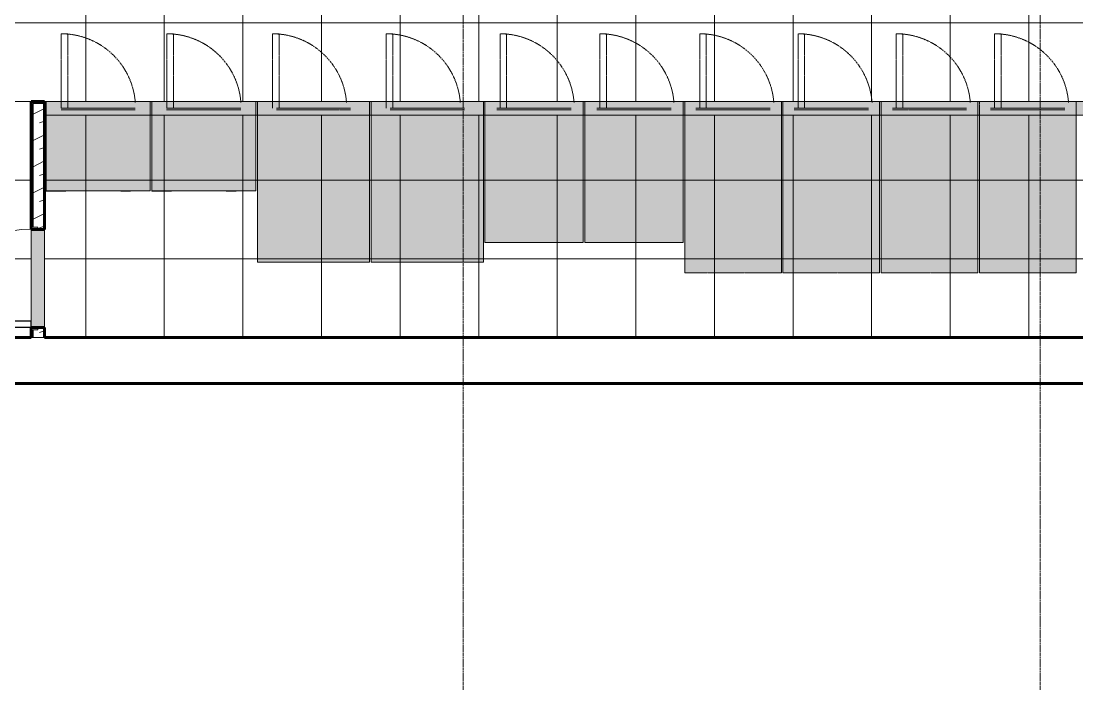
# Model space of a CAD drawing. Header units: inches. Extents: x 12491 to 13453, y 1814 to 2543.
# Drawn here: x 12824.1 to 13146.5, y 1849.9 to 2054 of the extents above; entities that cross this region are included whole.
import ezdxf

# ---------------------------------------------------------------- set-up
doc = ezdxf.new("R2010")
doc.units = ezdxf.units.IN
doc.header["$MEASUREMENT"] = 0
doc.linetypes.add('Dash 1_16_', pattern=[0.125, 0.0625, -0.0625])
doc.linetypes.add('Grid Line 1_2_', pattern=[0.875, 0.5, -0.125, 0.125, -0.125])
for name, color, linetype, lineweight in [('A-CLNG-PATT', 13, 'Continuous', 18), ('A-DOOR', 31, 'Continuous', 18), ('A-DOOR-1', 31, 'Continuous', 9), ('A-DOOR-2', 31, 'Continuous', 30), ('A-WALL', 113, 'Continuous', 18), ('A-WALL-1', 113, 'Continuous', 60), ('A-WALL-PATT-1', 111, 'Continuous', 9), ('I-WALL', 2, 'Continuous', 18), ('I-WALL-1', 2, 'Continuous', 60), ('M-EQPM-1', 251, 'Dash 1_16_', 18), ('S-GRID-1', 1, 'Grid Line 1_2_', 9)]:
    doc.layers.add(name, color=color, linetype=linetype, lineweight=lineweight)
doc.layers.add('M-EQPM-2', color=8, linetype='Dash 1_16_', lineweight=18, transparency=1)
doc.layers.add('M-EQPM-3', color=10, linetype='Dash 1_16_', lineweight=18, transparency=1)

# ---------------------------------------------------------------- blocks, each defined once
blk = doc.blocks.new('_Stacked Dryer - D3-V7-REFLECTED CEILING PLAN - 1ST FLOOR')
at = {"layer": 'M-EQPM-2'}
for points in [[(-4.39, 52.31), (-4.39, 52.25), (-1.39, 52.25), (-1.39, 52.31)], [(13.11, 52.31), (13.11, 52.25), (19.11, 52.25), (19.11, 52.31), (18.77, 52.31)]]:
    blk.add_hatch(color=256, dxfattribs=at).paths.add_polyline_path(points, flags=0)
at = {"layer": 'M-EQPM-3'}
for points in [[(-10.39, 52.25), (-10.39, 0), (19.11, 0), (19.11, 52.25), (18.77, 52.25)], [(-6.98, 2.5), (-6.98, 2), (15.7, 2), (15.7, 2.5), (-6.73, 2.5)]]:
    blk.add_hatch(color=256, dxfattribs=at).paths.add_polyline_path(points, flags=0)
at = {"layer": 'M-EQPM-1'}
for p, q in [((-4.39, 52.25), (-10.39, 52.25)), ((-10.39, 52.25), (-10.39, 4.13)), ((-10.39, 0), (-10.39, 52.25)), ((-10.39, 52.25), (19.11, 52.25)), ((-1.39, 52.31), (-4.39, 52.31)), ((-4.39, 52.31), (-1.39, 52.31)), ((-4.39, 52.31), (-4.39, 52.25)), ((-4.39, 52.31), (-4.39, 52.25)), ((-1.39, 52.25), (-4.39, 52.25)), ((-4.39, 52.25), (-1.39, 52.25)), ((-1.39, 52.25), (-4.39, 52.25)), ((-1.39, 52.25), (-1.39, 52.31)), ((-1.39, 52.31), (-1.39, 52.25)), ((13.11, 52.25), (-1.39, 52.25)), ((19.11, 52.31), (13.11, 52.31)), ((13.11, 52.31), (19.11, 52.31)), ((13.11, 52.31), (13.11, 52.25)), ((13.11, 52.31), (13.11, 52.25)), ((19.11, 52.25), (13.11, 52.25)), ((13.11, 52.25), (19.11, 52.25)), ((19.11, 52.25), (13.11, 52.25)), ((19.11, 52.25), (19.11, 52.31)), ((19.11, 52.31), (19.11, 52.25)), ((19.11, 4.13), (19.11, 52.25)), ((19.11, 52.25), (19.11, 0)), ((19.11, 0), (-10.39, 0)), ((18.99, 0), (-10.26, 0)), ((-7.26, 0), (15.99, 0)), ((-6, 2.5), (-6.98, 2.5)), ((-6.98, 2.5), (5.55, 2.5)), ((7.86, 2), (-6.98, 2)), ((-6.98, 2), (15.7, 2)), ((-4.81, 2.5), (-6, 2.5)), ((-4.94, 0), (13.67, 0)), ((13.67, 0), (-4.94, 0)), ((-3.63, 0), (-4.94, 0)), ((-4.51, 0), (-4.94, 0)), ((-3.23, 2.5), (-4.81, 2.5)), ((-2.32, 0), (-4.51, 0)), ((-2.33, 0), (-3.63, 0)), ((7.86, 2.5), (-3.23, 2.5)), ((-0.67, 0), (-2.32, 0)), ((3.3, 0), (-0.67, 0)), ((7.49, 0), (3.3, 0)), ((5.55, 2.5), (10.03, 2.5)), ((13.66, 0), (7.49, 0)), ((15.7, 2.5), (7.86, 2.5)), ((13.53, 2), (7.86, 2)), ((10.03, 2.5), (15.45, 2.5)), ((12.52, 2), (12.52, -20.68)), ((15.45, 2), (13.53, 2)), ((14.52, -20.68), (14.52, 2)), ((15.45, 2.5), (15.7, 2.5)), ((15.7, 2), (15.45, 2)), ((-10.39, 0), (19.11, 0)), ((-10.26, 0), (-7.26, 0)), ((-4.94, 0), (13.67, 0)), ((-4.94, 0), (13.66, 0)), ((13.67, 0), (-2.33, 0)), ((15.99, 0), (18.99, 0)), ((12.52, -20.68), (14.52, -20.68))]:
    blk.add_line(p, q, dxfattribs=at)
blk.add_arc((14.52, 2), 22.68, 184.3791, 270, dxfattribs=at)
blk = doc.blocks.new('_Stacked Dryer - D1-880939-REFLECTED CEILING PLAN - 1ST FLOOR')
at = {"layer": 'M-EQPM-2'}
for points in [[(-4.39, 52.31), (-4.39, 52.25), (-1.39, 52.25), (-1.39, 52.31)], [(13.11, 52.31), (13.11, 52.25), (19.11, 52.25), (19.11, 52.31)]]:
    blk.add_hatch(color=256, dxfattribs=at).paths.add_polyline_path(points, flags=0)
at = {"layer": 'M-EQPM-3'}
for points in [[(-10.39, 52.25), (-10.39, 0), (19.11, 0), (19.11, 52.25)], [(-6.98, 2.5), (-6.98, 2), (15.7, 2), (15.7, 2.5), (-6.73, 2.5)]]:
    blk.add_hatch(color=256, dxfattribs=at).paths.add_polyline_path(points, flags=0)
at = {"layer": 'M-EQPM-1'}
for p, q in [((-4.39, 52.25), (-10.39, 52.25)), ((-10.39, 52.25), (-10.39, 0)), ((-10.39, 0), (-10.39, 52.25)), ((-10.39, 52.25), (19.11, 52.25)), ((-1.39, 52.31), (-4.39, 52.31)), ((-4.39, 52.31), (-1.39, 52.31)), ((-4.39, 52.31), (-4.39, 52.25)), ((-4.39, 52.31), (-4.39, 52.25)), ((-1.39, 52.25), (-4.39, 52.25)), ((-4.39, 52.25), (-1.39, 52.25)), ((-1.39, 52.25), (-4.39, 52.25)), ((-1.39, 52.25), (-1.39, 52.31)), ((-1.39, 52.31), (-1.39, 52.25)), ((13.11, 52.25), (-1.39, 52.25)), ((19.11, 52.31), (13.11, 52.31)), ((13.11, 52.31), (19.11, 52.31)), ((13.11, 52.31), (13.11, 52.25)), ((13.11, 52.31), (13.11, 52.25)), ((19.11, 52.25), (13.11, 52.25)), ((13.11, 52.25), (19.11, 52.25)), ((19.11, 52.25), (13.11, 52.25)), ((19.11, 52.25), (19.11, 52.31)), ((19.11, 52.31), (19.11, 52.25)), ((19.11, 0), (19.11, 52.25)), ((19.11, 52.25), (19.11, 0)), ((-10.39, 0), (19.11, 0)), ((19.11, 0), (-10.39, 0)), ((18.99, 0), (-10.26, 0)), ((-10.26, 0), (-7.26, 0)), ((-7.26, 0), (15.99, 0)), ((-4.81, 2.5), (-6.98, 2.5)), ((-6.98, 2.5), (3.17, 2.5)), ((3.17, 2), (-6.98, 2)), ((-6.98, 2), (15.7, 2)), ((-4.94, 0), (-0.69, 0)), ((13.67, 0), (-4.94, 0)), ((-2.33, 0), (-4.94, 0)), ((-4.94, 0), (13.67, 0)), ((13.53, 2.5), (-4.81, 2.5)), ((3.17, 2.5), (7.86, 2.5)), ((5.55, 2), (3.17, 2)), ((10.03, 2), (5.55, 2)), ((7.86, 2.5), (10.03, 2.5)), ((13.23, 0), (9.39, 0)), ((10.03, 2.5), (14.72, 2.5)), ((11.95, 2), (10.03, 2)), ((13.53, 2), (11.95, 2)), ((12.35, 0), (13.67, 0)), ((12.52, 2), (12.52, -20.68)), ((13.66, 0), (13.23, 0)), ((15.7, 2.5), (13.53, 2.5)), ((14.72, 2), (13.53, 2)), ((14.52, -20.68), (14.52, 2)), ((14.72, 2.5), (15.45, 2.5)), ((15.45, 2), (14.72, 2)), ((15.45, 2.5), (15.7, 2.5)), ((15.7, 2), (15.45, 2)), ((-10.39, 0), (19.11, 0)), ((9.39, 0), (-4.94, 0)), ((-4.94, 0), (13.66, 0)), ((-0.69, 0), (-2.33, 0)), ((-0.69, 0), (12.35, 0)), ((13.67, 0), (-0.69, 0)), ((15.99, 0), (18.99, 0)), ((12.52, -20.68), (14.52, -20.68))]:
    blk.add_line(p, q, dxfattribs=at)
blk.add_arc((14.52, 2), 22.68, 184.3791, 270, dxfattribs=at)
blk = doc.blocks.new('_Stacked Dryer - D1-V8-REFLECTED CEILING PLAN - 1ST FLOOR')
at = {"layer": 'M-EQPM-2'}
for points in [[(-4.39, 52.31), (-4.39, 52.25), (-1.39, 52.25), (-1.39, 52.31)], [(13.11, 52.31), (13.11, 52.25), (19.11, 52.25), (19.11, 52.31)]]:
    blk.add_hatch(color=256, dxfattribs=at).paths.add_polyline_path(points, flags=0)
at = {"layer": 'M-EQPM-3'}
for points in [[(-10.39, 52.25), (-10.39, 0), (19.11, 0), (19.11, 52.25), (11.33, 52.25)], [(-6.73, 2.5), (-6.98, 2.5), (-6.98, 2), (15.7, 2), (15.7, 2.5), (-6, 2.5)]]:
    blk.add_hatch(color=256, dxfattribs=at).paths.add_polyline_path(points, flags=0)
at = {"layer": 'M-EQPM-1'}
for p, q in [((-4.39, 52.25), (-10.39, 52.25)), ((-10.39, 52.25), (-10.39, 0)), ((-10.39, 0), (-10.39, 52.25)), ((-10.39, 52.25), (19.11, 52.25)), ((-1.39, 52.31), (-4.39, 52.31)), ((-4.39, 52.31), (-1.39, 52.31)), ((-4.39, 52.31), (-4.39, 52.25)), ((-4.39, 52.31), (-4.39, 52.25)), ((-1.39, 52.25), (-4.39, 52.25)), ((-4.39, 52.25), (-1.39, 52.25)), ((-1.39, 52.25), (-4.39, 52.25)), ((-1.39, 52.25), (-1.39, 52.31)), ((-1.39, 52.31), (-1.39, 52.25)), ((13.11, 52.25), (-1.39, 52.25)), ((19.11, 52.31), (13.11, 52.31)), ((13.11, 52.31), (19.11, 52.31)), ((13.11, 52.31), (13.11, 52.25)), ((13.11, 52.31), (13.11, 52.25)), ((19.11, 52.25), (13.11, 52.25)), ((13.11, 52.25), (19.11, 52.25)), ((19.11, 52.25), (13.11, 52.25)), ((19.11, 52.25), (19.11, 52.31)), ((19.11, 52.31), (19.11, 52.25)), ((19.11, 0), (19.11, 52.25)), ((19.11, 52.25), (19.11, 0)), ((-10.39, 0), (19.11, 0)), ((19.11, 0), (-10.39, 0)), ((18.99, 0), (-10.26, 0)), ((-10.26, 0), (-7.26, 0)), ((-7.26, 0), (15.99, 0)), ((15.7, 2.5), (-6.98, 2.5)), ((-6.98, 2.5), (15.7, 2.5)), ((-6.73, 2), (-6.98, 2)), ((-6.98, 2), (15.45, 2)), ((15.7, 2), (-6.73, 2)), ((-4.94, 0), (11.05, 0)), ((13.67, 0), (-4.94, 0)), ((-4.52, 0), (-4.94, 0)), ((-4.94, 0), (13.67, 0)), ((1.23, 0), (-4.94, 0)), ((-3.63, 0), (-4.52, 0)), ((3.3, 0), (1.23, 0)), ((11.05, 0), (13.67, 0)), ((12.52, 2), (12.52, -20.68)), ((14.52, -20.68), (14.52, 2)), ((15.45, 2), (15.7, 2)), ((-10.39, 0), (19.11, 0)), ((-4.94, 0), (13.66, 0)), ((-0.69, 0), (-3.63, 0)), ((3.3, 0), (-0.69, 0)), ((13.67, 0), (3.3, 0)), ((9.39, 0), (3.3, 0)), ((13.66, 0), (9.39, 0)), ((15.99, 0), (18.99, 0)), ((12.52, -20.68), (14.52, -20.68))]:
    blk.add_line(p, q, dxfattribs=at)
blk.add_arc((14.52, 2), 22.68, 184.3791, 270, dxfattribs=at)
blk = doc.blocks.new('_Stacked Dryer - D1-V9-REFLECTED CEILING PLAN - 1ST FLOOR')
at = {"layer": 'M-EQPM-2'}
for points in [[(-4.39, 52.31), (-4.39, 52.25), (-1.39, 52.25), (-1.39, 52.31)], [(13.11, 52.31), (13.11, 52.25), (19.11, 52.25), (19.11, 52.31)]]:
    blk.add_hatch(color=256, dxfattribs=at).paths.add_polyline_path(points, flags=0)
at = {"layer": 'M-EQPM-3'}
for points in [[(-10.39, 52.25), (-10.39, 0), (19.11, 0), (19.11, 52.25)], [(-6.73, 2.5), (-6.98, 2.5), (-6.98, 2), (15.7, 2), (15.7, 2.5), (-6, 2.5)]]:
    blk.add_hatch(color=256, dxfattribs=at).paths.add_polyline_path(points, flags=0)
at = {"layer": 'M-EQPM-1'}
for p, q in [((-4.39, 52.25), (-10.39, 52.25)), ((-10.39, 52.25), (-10.39, 0)), ((-10.39, 0), (-10.39, 52.25)), ((-10.39, 52.25), (19.11, 52.25)), ((-1.39, 52.31), (-4.39, 52.31)), ((-4.39, 52.31), (-1.39, 52.31)), ((-4.39, 52.31), (-4.39, 52.25)), ((-4.39, 52.31), (-4.39, 52.25)), ((-1.39, 52.25), (-4.39, 52.25)), ((-4.39, 52.25), (-1.39, 52.25)), ((-1.39, 52.25), (-4.39, 52.25)), ((-1.39, 52.25), (-1.39, 52.31)), ((-1.39, 52.31), (-1.39, 52.25)), ((13.11, 52.25), (-1.39, 52.25)), ((19.11, 52.31), (13.11, 52.31)), ((13.11, 52.31), (19.11, 52.31)), ((13.11, 52.31), (13.11, 52.25)), ((13.11, 52.31), (13.11, 52.25)), ((19.11, 52.25), (13.11, 52.25)), ((13.11, 52.25), (19.11, 52.25)), ((19.11, 52.25), (13.11, 52.25)), ((19.11, 52.25), (19.11, 52.31)), ((19.11, 52.31), (19.11, 52.25)), ((19.11, 0), (19.11, 52.25)), ((19.11, 52.25), (19.11, 0)), ((-10.39, 0), (19.11, 0)), ((19.11, 0), (-10.39, 0)), ((18.99, 0), (-10.26, 0)), ((-10.26, 0), (-7.26, 0)), ((-7.26, 0), (15.99, 0)), ((15.7, 2.5), (-6.98, 2.5)), ((-6.98, 2.5), (15.7, 2.5)), ((-1.31, 2), (-6.98, 2)), ((-6.98, 2), (-3.23, 2)), ((-4.94, 0), (5.42, 0)), ((13.67, 0), (-4.94, 0)), ((-3.63, 0), (-4.94, 0)), ((-4.94, 0), (13.67, 0)), ((-3.23, 2), (13.53, 2)), ((0.86, 2), (-1.31, 2)), ((3.17, 2), (0.86, 2)), ((10.03, 2), (3.17, 2)), ((5.42, 0), (13.24, 0)), ((13.24, 0), (9.41, 0)), ((13.53, 2), (10.03, 2)), ((12.52, 2), (12.52, -20.68)), ((13.24, 0), (13.67, 0)), ((13.67, 0), (13.24, 0)), ((15.7, 2), (13.53, 2)), ((13.53, 2), (15.7, 2)), ((14.52, -20.68), (14.52, 2)), ((-10.39, 0), (19.11, 0)), ((9.39, 0), (-4.94, 0)), ((-4.94, 0), (13.66, 0)), ((-0.69, 0), (-3.63, 0)), ((3.3, 0), (-0.69, 0)), ((9.41, 0), (3.3, 0)), ((13.66, 0), (9.39, 0)), ((15.99, 0), (18.99, 0)), ((12.52, -20.68), (14.52, -20.68))]:
    blk.add_line(p, q, dxfattribs=at)
blk.add_arc((14.52, 2), 22.68, 184.3791, 270, dxfattribs=at)
blk = doc.blocks.new('_Stacked Dryer - D2-880941-REFLECTED CEILING PLAN - 1ST FLOOR')
at = {"layer": 'M-EQPM-2'}
for points in [[(-6.76, 49.06), (-6.76, 49), (-3.76, 49), (-3.76, 49.06)], [(15.49, 49.06), (15.49, 49), (21.49, 49), (21.49, 49.06)]]:
    blk.add_hatch(color=256, dxfattribs=at).paths.add_polyline_path(points, flags=0)
at = {"layer": 'M-EQPM-3'}
for points in [[(-6.94, 49), (-12.76, 49), (-12.76, 0), (21.49, 0), (21.49, 49)], [(-4.81, 2.5), (-6.98, 2.5), (-6.98, 2), (15.7, 2), (15.7, 2.5), (-3.23, 2.5)]]:
    blk.add_hatch(color=256, dxfattribs=at).paths.add_polyline_path(points, flags=0)
at = {"layer": 'M-EQPM-1'}
for p, q in [((-6.76, 49), (-12.76, 49)), ((-12.76, 49), (-12.76, 0)), ((-12.76, 0), (-12.76, 49)), ((-12.76, 49), (21.49, 49)), ((-3.76, 49.06), (-6.76, 49.06)), ((-6.76, 49.06), (-3.76, 49.06)), ((-6.76, 49.06), (-6.76, 49)), ((-6.76, 49.06), (-6.76, 49)), ((-3.76, 49), (-6.76, 49)), ((-6.76, 49), (-3.76, 49)), ((-3.76, 49), (-6.76, 49)), ((-3.76, 49), (-3.76, 49.06)), ((-3.76, 49.06), (-3.76, 49)), ((15.49, 49), (-3.76, 49)), ((21.49, 49.06), (15.49, 49.06)), ((15.49, 49.06), (21.49, 49.06)), ((15.49, 49.06), (15.49, 49)), ((15.49, 49.06), (15.49, 49)), ((21.49, 49), (15.49, 49)), ((15.49, 49), (21.49, 49)), ((21.49, 49), (15.49, 49)), ((21.49, 49), (21.49, 49.06)), ((21.49, 49.06), (21.49, 49)), ((21.49, 0), (21.49, 49)), ((21.49, 49), (21.49, 0)), ((-12.76, 0), (21.49, 0)), ((21.49, 0), (-12.76, 0)), ((21.36, 0), (-12.64, 0)), ((-12.64, 0), (-9.64, 0)), ((-9.64, 0), (18.36, 0)), ((15.7, 2.5), (-6.98, 2.5)), ((-6.98, 2.5), (11.95, 2.5)), ((10.03, 2), (-6.98, 2)), ((-6.98, 2), (15.7, 2)), ((-4.94, 0), (-2.33, 0)), ((13.67, 0), (-4.94, 0)), ((9.41, 0), (-4.94, 0)), ((-4.94, 0), (13.67, 0)), ((3.3, 0), (5.42, 0)), ((5.42, 0), (7.5, 0)), ((7.5, 0), (9.41, 0)), ((9.41, 0), (11.05, 0)), ((12.35, 0), (9.41, 0)), ((14.72, 2), (10.03, 2)), ((11.05, 0), (12.35, 0)), ((11.95, 2.5), (14.72, 2.5)), ((12.35, 0), (13.24, 0)), ((13.24, 0), (12.35, 0)), ((13.24, 0), (13.67, 0)), ((13.67, 0), (13.24, 0)), ((14.72, 2.5), (15.7, 2.5)), ((15.7, 2), (14.72, 2)), ((14.89, 2), (14.89, -20.68)), ((16.89, -20.68), (16.89, 2)), ((18.36, 0), (21.36, 0)), ((-12.76, 0), (21.49, 0)), ((-3.62, 0), (-4.94, 0)), ((-4.94, 0), (13.66, 0)), ((13.66, 0), (-3.62, 0)), ((-2.33, 0), (-0.69, 0)), ((-0.69, 0), (3.3, 0)), ((14.89, -20.68), (16.89, -20.68))]:
    blk.add_line(p, q, dxfattribs=at)
blk.add_arc((16.89, 2), 22.68, 184.3791, 270, dxfattribs=at)
blk = doc.blocks.new('_Stacked Dryer - D2-V10-REFLECTED CEILING PLAN - 1ST FLOOR')
at = {"layer": 'M-EQPM-2'}
for points in [[(-6.76, 49.06), (-6.76, 49), (-3.76, 49), (-3.76, 49.06)], [(15.49, 49.06), (15.49, 49), (21.49, 49), (21.49, 49.06)]]:
    blk.add_hatch(color=256, dxfattribs=at).paths.add_polyline_path(points, flags=0)
at = {"layer": 'M-EQPM-3'}
for points in [[(-12.76, 49), (-12.76, 0), (21.49, 0), (21.49, 49), (10.86, 49)], [(-6.73, 2.5), (-6.98, 2.5), (-6.98, 2), (15.7, 2), (15.7, 2.5), (-6, 2.5)]]:
    blk.add_hatch(color=256, dxfattribs=at).paths.add_polyline_path(points, flags=0)
at = {"layer": 'M-EQPM-1'}
for p, q in [((-6.76, 49), (-12.76, 49)), ((-12.76, 49), (-12.76, 0)), ((-12.76, 0), (-12.76, 49)), ((-12.76, 49), (21.49, 49)), ((-3.76, 49.06), (-6.76, 49.06)), ((-6.76, 49.06), (-3.76, 49.06)), ((-6.76, 49.06), (-6.76, 49)), ((-6.76, 49.06), (-6.76, 49)), ((-3.76, 49), (-6.76, 49)), ((-6.76, 49), (-3.76, 49)), ((-3.76, 49), (-6.76, 49)), ((-3.76, 49), (-3.76, 49.06)), ((-3.76, 49.06), (-3.76, 49)), ((15.49, 49), (-3.76, 49)), ((21.49, 49.06), (15.49, 49.06)), ((15.49, 49.06), (21.49, 49.06)), ((15.49, 49.06), (15.49, 49)), ((15.49, 49.06), (15.49, 49)), ((21.49, 49), (15.49, 49)), ((15.49, 49), (21.49, 49)), ((21.49, 49), (15.49, 49)), ((21.49, 49), (21.49, 49.06)), ((21.49, 49.06), (21.49, 49)), ((21.49, 0), (21.49, 49)), ((21.49, 49), (21.49, 0)), ((-12.76, 0), (21.49, 0)), ((21.49, 0), (-12.76, 0)), ((21.36, 0), (-12.64, 0)), ((-12.64, 0), (-9.64, 0)), ((-9.64, 0), (18.36, 0)), ((-6.73, 2.5), (-6.98, 2.5)), ((-6.98, 2.5), (-6.73, 2.5)), ((15.7, 2), (-6.98, 2)), ((-6.98, 2), (15.7, 2)), ((-3.23, 2.5), (-6.73, 2.5)), ((-6.73, 2.5), (-3.23, 2.5)), ((-4.94, 0), (11.05, 0)), ((13.67, 0), (-4.94, 0)), ((-4.52, 0), (-4.94, 0)), ((-4.94, 0), (13.67, 0)), ((-3.63, 0), (-4.52, 0)), ((7.86, 2.5), (-3.23, 2.5)), ((-3.23, 2.5), (0.86, 2.5)), ((0.86, 2.5), (5.55, 2.5)), ((5.55, 2.5), (15.7, 2.5)), ((15.7, 2.5), (7.86, 2.5)), ((11.05, 0), (13.67, 0)), ((14.89, 2), (14.89, -20.68)), ((16.89, -20.68), (16.89, 2)), ((18.36, 0), (21.36, 0)), ((-12.76, 0), (21.49, 0)), ((13.66, 0), (-4.94, 0)), ((-4.94, 0), (13.66, 0)), ((13.67, 0), (-3.63, 0)), ((14.89, -20.68), (16.89, -20.68))]:
    blk.add_line(p, q, dxfattribs=at)
blk.add_arc((16.89, 2), 22.68, 184.3791, 270, dxfattribs=at)
blk = doc.blocks.new('_Stacked Dryer - D4 - MLG32-880945-REFLECTED CEILING PLAN - 1ST FLOOR')
at = {"layer": 'M-EQPM-2'}
for points in [[(-4.64, 43.06), (-4.64, 43), (-1.64, 43), (-1.64, 43.06)], [(13.36, 43.06), (13.36, 43), (19.36, 43), (19.36, 43.06)]]:
    blk.add_hatch(color=256, dxfattribs=at).paths.add_polyline_path(points, flags=0)
at = {"layer": 'M-EQPM-3'}
for points in [[(-10.64, 43), (-10.64, 0), (19.36, 0), (19.36, 43), (3.63, 43)], [(-6.98, 2.5), (-6.98, 2), (15.7, 2), (15.7, 2.5), (-6.73, 2.5)]]:
    blk.add_hatch(color=256, dxfattribs=at).paths.add_polyline_path(points, flags=0)
at = {"layer": 'M-EQPM-1'}
for p, q in [((-4.64, 43), (-10.64, 43)), ((-10.64, 43), (-10.64, 0)), ((-10.64, 0), (-10.64, 43)), ((-10.64, 43), (19.36, 43)), ((-1.64, 43.06), (-4.64, 43.06)), ((-4.64, 43.06), (-1.64, 43.06)), ((-4.64, 43.06), (-4.64, 43)), ((-4.64, 43.06), (-4.64, 43)), ((-1.64, 43), (-4.64, 43)), ((-4.64, 43), (-1.64, 43)), ((-1.64, 43), (-4.64, 43)), ((-1.64, 43), (-1.64, 43.06)), ((-1.64, 43.06), (-1.64, 43)), ((13.36, 43), (-1.64, 43)), ((19.36, 43.06), (13.36, 43.06)), ((13.36, 43.06), (19.36, 43.06)), ((13.36, 43.06), (13.36, 43)), ((13.36, 43.06), (13.36, 43)), ((19.36, 43), (13.36, 43)), ((13.36, 43), (19.36, 43)), ((19.36, 43), (13.36, 43)), ((19.36, 43), (19.36, 43.06)), ((19.36, 43.06), (19.36, 43)), ((19.36, 0), (19.36, 43)), ((19.36, 43), (19.36, 0)), ((-10.64, 0), (19.36, 0)), ((19.36, 0), (-10.64, 0)), ((19.24, 0), (-10.51, 0)), ((-10.51, 0), (-7.51, 0)), ((-7.51, 0), (16.24, 0)), ((15.7, 2.5), (-6.98, 2.5)), ((-6.98, 2.5), (-3.23, 2.5)), ((10.03, 2), (-6.98, 2)), ((-6.98, 2), (7.86, 2)), ((-4.94, 0), (-3.63, 0)), ((13.67, 0), (-4.94, 0)), ((3.3, 0), (-4.94, 0)), ((-4.94, 0), (13.67, 0)), ((-3.63, 0), (9.41, 0)), ((-3.23, 2.5), (-1.31, 2.5)), ((-1.31, 2.5), (3.17, 2.5)), ((3.17, 2.5), (5.55, 2.5)), ((7.5, 0), (5.42, 0)), ((5.55, 2.5), (7.86, 2.5)), ((13.67, 0), (7.5, 0)), ((7.86, 2.5), (10.03, 2.5)), ((7.86, 2), (15.7, 2)), ((9.41, 0), (11.05, 0)), ((10.03, 2.5), (11.95, 2.5)), ((13.53, 2), (10.03, 2)), ((11.05, 0), (12.35, 0)), ((11.95, 2.5), (13.53, 2.5)), ((12.35, 0), (13.24, 0)), ((12.77, 2), (12.77, -20.68)), ((13.24, 0), (13.67, 0)), ((13.53, 2.5), (14.72, 2.5)), ((14.72, 2), (13.53, 2)), ((14.72, 2.5), (15.45, 2.5)), ((15.7, 2), (14.72, 2)), ((14.77, -20.68), (14.77, 2)), ((15.45, 2.5), (15.7, 2.5)), ((-10.64, 0), (19.36, 0)), ((-3.62, 0), (-4.94, 0)), ((-4.94, 0), (13.66, 0)), ((11.04, 0), (-3.62, 0)), ((5.42, 0), (3.3, 0)), ((13.66, 0), (11.04, 0)), ((16.24, 0), (19.24, 0)), ((12.77, -20.68), (14.77, -20.68))]:
    blk.add_line(p, q, dxfattribs=at)
blk.add_arc((14.77, 2), 22.68, 184.3791, 270, dxfattribs=at)
blk = doc.blocks.new('_Stacked Dryer - D4 - MLG32-V11-REFLECTED CEILING PLAN - 1ST FLOOR')
at = {"layer": 'M-EQPM-2'}
for points in [[(-4.64, 43.06), (-4.64, 43), (-1.64, 43), (-1.64, 43.06)], [(13.36, 43.06), (13.36, 43), (19.36, 43), (19.36, 43.06)]]:
    blk.add_hatch(color=256, dxfattribs=at).paths.add_polyline_path(points, flags=0)
at = {"layer": 'M-EQPM-3'}
for points in [[(-10.64, 43), (-10.64, 0), (19.36, 0), (19.36, 43)], [(-6.73, 2.5), (-6.98, 2.5), (-6.98, 2), (15.7, 2), (15.7, 2.5), (-6, 2.5)]]:
    blk.add_hatch(color=256, dxfattribs=at).paths.add_polyline_path(points, flags=0)
at = {"layer": 'M-EQPM-1'}
for p, q in [((-4.64, 43), (-10.64, 43)), ((-10.64, 43), (-10.64, 0)), ((-10.64, 0), (-10.64, 43)), ((-10.64, 43), (19.36, 43)), ((-1.64, 43.06), (-4.64, 43.06)), ((-4.64, 43.06), (-1.64, 43.06)), ((-4.64, 43.06), (-4.64, 43)), ((-4.64, 43.06), (-4.64, 43)), ((-1.64, 43), (-4.64, 43)), ((-4.64, 43), (-1.64, 43)), ((-1.64, 43), (-4.64, 43)), ((-1.64, 43), (-1.64, 43.06)), ((-1.64, 43.06), (-1.64, 43)), ((13.36, 43), (-1.64, 43)), ((19.36, 43.06), (13.36, 43.06)), ((13.36, 43.06), (19.36, 43.06)), ((13.36, 43.06), (13.36, 43)), ((13.36, 43.06), (13.36, 43)), ((19.36, 43), (13.36, 43)), ((13.36, 43), (19.36, 43)), ((19.36, 43), (13.36, 43)), ((19.36, 43), (19.36, 43.06)), ((19.36, 43.06), (19.36, 43)), ((19.36, 4.13), (19.36, 43)), ((19.36, 43), (19.36, 0)), ((19.36, 0), (19.36, 4.13)), ((-10.64, 0), (19.36, 0)), ((19.36, 0), (-10.64, 0)), ((19.24, 0), (-10.51, 0)), ((-10.51, 0), (-7.51, 0)), ((-7.51, 0), (16.24, 0)), ((15.7, 2.5), (-6.98, 2.5)), ((-6.98, 2.5), (11.95, 2.5)), ((-4.81, 2), (-6.98, 2)), ((-6.98, 2), (15.7, 2)), ((-4.94, 0), (7.5, 0)), ((13.67, 0), (-4.94, 0)), ((9.41, 0), (-4.94, 0)), ((-4.94, 0), (13.67, 0)), ((-3.23, 2), (-4.81, 2)), ((15.7, 2), (-3.23, 2)), ((7.5, 0), (11.05, 0)), ((11.05, 0), (13.67, 0)), ((11.95, 2.5), (15.7, 2.5)), ((12.77, 2), (12.77, -20.68)), ((14.77, -20.68), (14.77, 2)), ((-10.64, 0), (19.36, 0)), ((13.66, 0), (-4.94, 0)), ((-4.94, 0), (13.66, 0)), ((13.67, 0), (9.41, 0)), ((16.24, 0), (19.24, 0)), ((12.77, -20.68), (14.77, -20.68))]:
    blk.add_line(p, q, dxfattribs=at)
blk.add_arc((14.77, 2), 22.68, 184.3791, 270, dxfattribs=at)
blk = doc.blocks.new('_Stacked Dryer - D6 - DG26CS-906350-REFLECTED CEILING PLAN - 1ST FLOOR')
at = {"layer": 'M-EQPM-2'}
for points in [[(-5.51, 27.31), (-5.51, 27.25), (-2.51, 27.25), (-2.51, 27.31)], [(14.24, 27.31), (14.24, 27.25), (20.24, 27.25), (20.24, 27.31)]]:
    blk.add_hatch(color=256, dxfattribs=at).paths.add_polyline_path(points, flags=0)
at = {"layer": 'M-EQPM-3'}
for points in [[(-11.51, 27.25), (-11.51, 0), (20.24, 0), (20.24, 27.25)], [(-6.73, 2.5), (-6.98, 2.5), (-6.98, 2), (15.7, 2), (15.7, 2.5), (-6, 2.5)]]:
    blk.add_hatch(color=256, dxfattribs=at).paths.add_polyline_path(points, flags=0)
at = {"layer": 'M-EQPM-1'}
for p, q in [((-5.51, 27.25), (-11.51, 27.25)), ((-11.51, 27.25), (-11.51, 4.13)), ((-11.51, 0), (-11.51, 27.25)), ((-11.51, 27.25), (20.24, 27.25)), ((-2.51, 27.31), (-5.51, 27.31)), ((-5.51, 27.31), (-2.51, 27.31)), ((-5.51, 27.31), (-5.51, 27.25)), ((-5.51, 27.31), (-5.51, 27.25)), ((-2.51, 27.25), (-5.51, 27.25)), ((-5.51, 27.25), (-2.51, 27.25)), ((-2.51, 27.25), (-5.51, 27.25)), ((-2.51, 27.25), (-2.51, 27.31)), ((-2.51, 27.31), (-2.51, 27.25)), ((14.24, 27.25), (-2.51, 27.25)), ((20.24, 27.31), (14.24, 27.31)), ((14.24, 27.31), (20.24, 27.31)), ((14.24, 27.31), (14.24, 27.25)), ((14.24, 27.31), (14.24, 27.25)), ((20.24, 27.25), (14.24, 27.25)), ((14.24, 27.25), (20.24, 27.25)), ((20.24, 27.25), (14.24, 27.25)), ((20.24, 27.25), (20.24, 27.31)), ((20.24, 27.31), (20.24, 27.25)), ((20.24, 0), (20.24, 27.25)), ((20.24, 27.25), (20.24, 0)), ((-11.51, 4.13), (-11.51, 0)), ((-11.51, 0), (20.24, 0)), ((20.24, 0), (-11.51, 0)), ((20.11, 0), (-11.39, 0)), ((-8.39, 0), (17.11, 0)), ((-6.73, 2.5), (-6.98, 2.5)), ((-6.98, 2.5), (-6.73, 2.5)), ((-6, 2), (-6.98, 2)), ((-6.98, 2), (0.86, 2)), ((15.7, 2.5), (-6.73, 2.5)), ((-6.73, 2.5), (-4.81, 2.5)), ((13.53, 2), (-6, 2)), ((-4.94, 0), (-3.63, 0)), ((13.67, 0), (-4.94, 0)), ((13.67, 0), (-4.94, 0)), ((-4.94, 0), (13.67, 0)), ((-4.81, 2.5), (10.03, 2.5)), ((-3.63, 0), (-0.69, 0)), ((-0.69, 0), (3.3, 0)), ((0.86, 2), (7.86, 2)), ((3.3, 0), (13.67, 0)), ((7.86, 2), (15.7, 2)), ((10.03, 2.5), (11.95, 2.5)), ((11.95, 2.5), (15.7, 2.5)), ((15.7, 2), (13.53, 2)), ((13.64, 2), (13.64, -20.68)), ((15.64, -20.68), (15.64, 2)), ((-11.51, 0), (20.24, 0)), ((-11.39, 0), (-8.39, 0)), ((13.66, 0), (-4.94, 0)), ((-4.94, 0), (13.66, 0)), ((17.11, 0), (20.11, 0)), ((13.64, -20.68), (15.64, -20.68))]:
    blk.add_line(p, q, dxfattribs=at)
blk.add_arc((15.64, 2), 22.68, 184.3791, 270, dxfattribs=at)
blk = doc.blocks.new('_Stacked Dryer - D6 - DG26CS-V12-REFLECTED CEILING PLAN - 1ST FLOOR')
at = {"layer": 'M-EQPM-2'}
for points in [[(-5.51, 27.31), (-5.51, 27.25), (-2.51, 27.25), (-2.51, 27.31)], [(14.24, 27.31), (14.24, 27.25), (20.24, 27.25), (20.24, 27.31)]]:
    blk.add_hatch(color=256, dxfattribs=at).paths.add_polyline_path(points, flags=0)
at = {"layer": 'M-EQPM-3'}
for points in [[(-2.34, 27.25), (-11.51, 27.25), (-11.51, 0), (20.24, 0), (20.24, 27.25)], [(-6.73, 2.5), (-6.98, 2.5), (-6.98, 2), (15.7, 2), (15.7, 2.5), (-6, 2.5)]]:
    blk.add_hatch(color=256, dxfattribs=at).paths.add_polyline_path(points, flags=0)
at = {"layer": 'M-EQPM-1'}
for p, q in [((-5.51, 27.25), (-11.51, 27.25)), ((-11.51, 27.25), (-11.51, 0)), ((-11.51, 0), (-11.51, 27.25)), ((-11.51, 27.25), (20.24, 27.25)), ((-2.51, 27.31), (-5.51, 27.31)), ((-5.51, 27.31), (-2.51, 27.31)), ((-5.51, 27.31), (-5.51, 27.25)), ((-5.51, 27.31), (-5.51, 27.25)), ((-2.51, 27.25), (-5.51, 27.25)), ((-5.51, 27.25), (-2.51, 27.25)), ((-2.51, 27.25), (-5.51, 27.25)), ((-2.51, 27.25), (-2.51, 27.31)), ((-2.51, 27.31), (-2.51, 27.25)), ((14.24, 27.25), (-2.51, 27.25)), ((20.24, 27.31), (14.24, 27.31)), ((14.24, 27.31), (20.24, 27.31)), ((14.24, 27.31), (14.24, 27.25)), ((14.24, 27.31), (14.24, 27.25)), ((20.24, 27.25), (14.24, 27.25)), ((14.24, 27.25), (20.24, 27.25)), ((20.24, 27.25), (14.24, 27.25)), ((20.24, 27.25), (20.24, 27.31)), ((20.24, 27.31), (20.24, 27.25)), ((20.24, 0), (20.24, 27.25)), ((20.24, 27.25), (20.24, 0)), ((-11.51, 0), (20.24, 0)), ((20.24, 0), (-11.51, 0)), ((20.11, 0), (-11.39, 0)), ((-8.39, 0), (17.11, 0)), ((0.86, 2.5), (-6.98, 2.5)), ((-6.98, 2.5), (-1.31, 2.5)), ((15.7, 2), (-6.98, 2)), ((-6.98, 2), (15.7, 2)), ((-4.94, 0), (-4.52, 0)), ((13.67, 0), (-4.94, 0)), ((-2.33, 0), (-4.94, 0)), ((-4.94, 0), (13.67, 0)), ((7.49, 0), (-4.94, 0)), ((-4.52, 0), (-3.63, 0)), ((-3.63, 0), (-2.33, 0)), ((-2.33, 0), (-0.69, 0)), ((13.67, 0), (-2.33, 0)), ((-1.31, 2.5), (3.17, 2.5)), ((-0.69, 0), (1.22, 0)), ((15.7, 2.5), (0.86, 2.5)), ((1.22, 0), (3.3, 0)), ((3.17, 2.5), (11.95, 2.5)), ((3.3, 0), (5.42, 0)), ((5.42, 0), (7.5, 0)), ((13.66, 0), (7.49, 0)), ((7.5, 0), (12.35, 0)), ((11.95, 2.5), (15.45, 2.5)), ((12.35, 0), (13.24, 0)), ((13.24, 0), (13.67, 0)), ((13.64, 2), (13.64, -20.68)), ((15.45, 2.5), (15.7, 2.5)), ((15.64, -20.68), (15.64, 2)), ((-11.51, 0), (20.24, 0)), ((-11.39, 0), (-8.39, 0)), ((-4.94, 0), (13.66, 0)), ((17.11, 0), (20.11, 0)), ((13.64, -20.68), (15.64, -20.68))]:
    blk.add_line(p, q, dxfattribs=at)
blk.add_arc((15.64, 2), 22.68, 184.3791, 270, dxfattribs=at)
blk = doc.blocks.new('Single-Flush - DRYER DOOR-954818-REFLECTED CEILING PLAN - 1ST FLOOR')
at = {"layer": 'A-DOOR-1'}
blk.add_arc((15, -2.0625), 30.0666, 180, 266.185925, dxfattribs=at)
at = {"layer": 'A-DOOR-2'}
for p, q in [((13, -2.0625), (13, -32.0625)), ((15, -2.0625), (13, -2.0625)), ((15, -2.0625), (15, -32.0625)), ((15, -32.0625), (13, -32.0625))]:
    blk.add_line(p, q, dxfattribs=at)

msp = doc.modelspace()

# ---------------------------------------------------------------- hatches: boundary and pattern name
at = {"layer": 'A-CLNG-PATT'}
h = msp.add_hatch(dxfattribs=at)
h.set_pattern_fill('FP_4', color=256, style=0, pattern_type=2)
h.set_pattern_definition([(0, (12963.812, 2149.463), (0, -24), []), (270, (12963.812, 2149.463), (-24, -1e-15), [])])
h.paths.add_polyline_path([(12680.82, 1957.46), (12827.13, 1957.46), (12827.13, 2029.46), (13270.88, 2029.46), (13270.88, 2019.71), (13311.56, 2019.71), (13311.56, 2276.46), (12959.09, 2276.46), (12959.09, 2276.34), (12946.2, 2276.34), (12946.2, 2274.74), (12633.82, 2274.74), (12633.82, 2228.09), (12616.06, 2228.09), (12616.06, 2148.24), (12633.82, 2148.24), (12633.82, 2107.27), (12616.06, 2107.27), (12616.06, 1957.46), (12667.26, 1957.46)], flags=0)
h.paths.add_polyline_path([(12831.25, 1957.46), (13311.56, 1957.46), (13311.56, 2015.59), (13266.75, 2015.59), (13266.75, 2025.34), (12831.25, 2025.34), (12831.25, 1959.84)], flags=0)
h.paths.add_polyline_path([(13205.77, 2080.66), (13198.43, 2080.66), (13198.43, 2234.66), (13212.93, 2234.66), (13212.93, 2080.66), (13209.06, 2080.66)], flags=0)
h.paths.add_polyline_path([(13199.68, 2081.91), (13211.68, 2081.91), (13211.68, 2098.56), (13199.68, 2098.56), (13199.68, 2083.8)], flags=0)
h.paths.add_polyline_path([(13205.77, 2083.43), (13201.93, 2083.43), (13201.93, 2095.58), (13210.31, 2095.58), (13210.31, 2083.43), (13209.06, 2083.43)], flags=0)
h.paths.add_polyline_path([(13202.56, 2102.69), (13208.81, 2102.69), (13208.81, 2124.61), (13202.56, 2124.61), (13202.56, 2107.34)], flags=0)
h.paths.add_polyline_path([(12959.06, 2118.41), (12958.62, 2118.41), (12957.8, 2118.81), (12957.26, 2119.49), (12957.06, 2120.36), (12957.28, 2121.26), (12957.82, 2121.93), (12958.62, 2122.31), (12959.51, 2122.31), (12960.32, 2121.91), (12960.86, 2121.23), (12961.06, 2120.36), (12960.84, 2119.47), (12960.31, 2118.8), (12959.51, 2118.41), (12959.43, 2118.41)], flags=0)
h.paths.add_polyline_path([(12782.12, 2118.41), (12781.3, 2118.81), (12780.76, 2119.49), (12780.56, 2120.36), (12780.78, 2121.26), (12781.17, 2121.74), (12758.75, 2121.74), (12758.75, 2122.36), (12681.31, 2122.36), (12681.31, 2152.36), (12758.75, 2152.36), (12758.75, 2152.99), (12789.87, 2152.99), (12789.87, 2152.36), (12819.31, 2152.36), (12819.31, 2122.36), (12789.87, 2122.36), (12789.87, 2121.74), (12783.96, 2121.74), (12784.36, 2121.23), (12784.56, 2120.36), (12784.34, 2119.47), (12783.81, 2118.8), (12783.01, 2118.41), (12782.56, 2118.41)], flags=0)
h.paths.add_polyline_path([(13135.76, 2118.41), (13134.87, 2118.41), (13134.05, 2118.81), (13133.51, 2119.49), (13133.31, 2120.36), (13133.53, 2121.26), (13134.07, 2121.93), (13134.87, 2122.31), (13135.76, 2122.31), (13136.57, 2121.91), (13137.11, 2121.23), (13137.31, 2120.36), (13137.09, 2119.47), (13136.56, 2118.8), (13136.09, 2118.57)], flags=0)
h.paths.add_polyline_path([(12782.56, 2118.57), (12783.46, 2118.81), (12784.12, 2119.49), (12784.35, 2120.36), (12784.11, 2121.26), (12783.63, 2121.74), (12781.49, 2121.74), (12781.01, 2121.23), (12780.77, 2120.36), (12781.01, 2119.47), (12781.67, 2118.81), (12782.12, 2118.69)], flags=0)
h.paths.add_polyline_path([(12959.06, 2118.57), (12959.96, 2118.81), (12960.62, 2119.49), (12960.85, 2120.36), (12960.61, 2121.26), (12959.96, 2121.91), (12959.06, 2122.15), (12958.17, 2121.91), (12957.51, 2121.23), (12957.27, 2120.36), (12957.51, 2119.47), (12958.17, 2118.81), (12958.62, 2118.69)], flags=0)
h.paths.add_polyline_path([(13135.31, 2118.57), (13136.21, 2118.81), (13136.87, 2119.49), (13137.1, 2120.36), (13136.86, 2121.26), (13136.21, 2121.91), (13135.31, 2122.15), (13134.42, 2121.91), (13133.76, 2121.23), (13133.52, 2120.36), (13133.76, 2119.47), (13134.42, 2118.81), (13134.87, 2118.69)], flags=0)
h.paths.add_polyline_path([(12742.65, 2123.61), (12758.75, 2123.61), (12758.75, 2151.11), (12682.56, 2151.11), (12682.56, 2123.61), (12739.37, 2123.61)], flags=0)
h.paths.add_polyline_path([(12818.06, 2123.61), (12818.06, 2151.11), (12789.87, 2151.11), (12789.87, 2123.61), (12814.91, 2123.61)], flags=0)
h.paths.add_polyline_path([(12772.21, 2125.86), (12785.75, 2125.86), (12785.75, 2148.86), (12762.87, 2148.86), (12762.87, 2125.86), (12768.93, 2125.86)], flags=0)
h.paths.add_polyline_path([(12808.34, 2125.86), (12804.39, 2125.86), (12804.39, 2149.74), (12816.54, 2149.74), (12816.54, 2125.86), (12811.63, 2125.86)], flags=0)
h.paths.add_polyline_path([(13199.68, 2128.73), (13211.68, 2128.73), (13211.68, 2233.41), (13199.68, 2233.41), (13199.68, 2130.88)], flags=0)
h.paths.add_polyline_path([(13077.56, 2134.46), (13028.56, 2134.46), (13028.56, 2187.2), (12908.27, 2187.2), (12908.27, 2201.7), (13028.56, 2201.7), (13028.56, 2207.46), (13077.56, 2207.46), (13077.56, 2201.7), (13081.27, 2201.7), (13081.27, 2187.2), (13077.56, 2187.2), (13077.56, 2154.42)], flags=0)
h.paths.add_polyline_path([(12926.59, 2188.45), (12960.27, 2188.45), (12960.27, 2200.45), (12909.52, 2200.45), (12909.52, 2188.45), (12920.02, 2188.45)], flags=0)
h.paths.add_polyline_path([(13077.56, 2188.45), (13080.02, 2188.45), (13080.02, 2200.45), (13077.56, 2200.45), (13077.56, 2199.08), (13078.49, 2199.08), (13078.49, 2190.7), (13077.56, 2190.7)], flags=0)
h.paths.add_polyline_path([(13011.98, 2191.33), (13024.44, 2191.33), (13024.44, 2197.08), (12964.39, 2197.08), (12964.39, 2191.33), (13005.42, 2191.33)], flags=0)
at = {"layer": 'A-WALL-PATT-1'}
h = msp.add_hatch(dxfattribs=at)
h.set_pattern_fill('FP_8', color=256, style=0, pattern_type=2)
h.set_pattern_definition([(0, (0, 0), (15.36, 3.84), [0.634, -10.886, 0.634, -10.886, -61.44]), (0, (0, 0), (15.36, 3.84), [-23.04, 0.634, -22.406, 0.634, -10.886, -26.88]), (0, (0, 0), (15.36, 3.84), [-57.6, 0.634, -7.046, 0.634, -18.566]), (120, (5.76, 1.92), (-11.0055376, 11.3821502), [0.634, -10.886, 0.634, -10.886, -61.44]), (120, (5.76, 1.92), (-11.0055376, 11.3821502), [-23.04, 0.634, -22.406, 0.634, -10.886, -26.88]), (120, (5.76, 1.92), (-11.0055376, 11.3821502), [-57.6, 0.634, -7.046, 0.634, -18.566]), (240, (7.68, 9.6), (-4.3544624, -15.2221502), [0.634, -10.886, 0.634, -10.886, -61.44]), (240, (7.68, 9.6), (-4.3544624, -15.2221502), [-23.04, 0.634, -22.406, 0.634, -10.886, -26.88]), (240, (7.68, 9.6), (-4.3544624, -15.2221502), [-57.6, 0.634, -7.046, 0.634, -18.566])])
h.paths.add_polyline_path([(12827.75, 1957.46), (12827.75, 1959.84), (12829.19, 1959.84), (12829.19, 1960.46), (12827.13, 1960.46), (12827.13, 1957.46)], flags=0)
h.paths.add_polyline_path([(12829.19, 1990.46), (12829.19, 1991.09), (12827.75, 1991.09), (12827.75, 2028.84), (12831.25, 2028.84), (12831.25, 2029.46), (12827.13, 2029.46), (12827.13, 1990.46)], flags=0)
h = msp.add_hatch(dxfattribs=at)
h.set_pattern_fill('FP_7', color=256, style=0, pattern_type=2)
h.set_pattern_definition([(216.87, (3.199, 7.997), (23.98977143, 15.99364286), [3.998, -35.986]), (206.565, (7.997, 5.598), (-7.9970807, -7.9966192), [8.941, -8.941]), (198.435, (7.997, 1.599), (-15.9938446, -7.99709826), [5.058, -20.23])])
h.paths.add_polyline_path([(12831.25, 1957.46), (12831.25, 1960.46), (12829.19, 1960.46), (12829.19, 1959.84), (12827.75, 1959.84), (12827.75, 1957.46), (12829.19, 1957.46)], flags=0)
h.paths.add_polyline_path([(12831.25, 1990.46), (12831.25, 2028.84), (12827.75, 2028.84), (12827.75, 1991.09), (12829.19, 1991.09), (12829.19, 1990.46)], flags=0)
at = {"layer": 'I-WALL'}
for points in [[(12831.25, 2025.34), (12895.75, 2025.34), (12895.75, 2029.46), (12831.25, 2029.46), (12831.25, 2028.84)], [(12896.25, 2025.34), (12965.75, 2025.34), (12965.75, 2029.46), (12895.75, 2029.46), (12895.75, 2025.34)], [(12965.75, 2025.34), (13266.75, 2025.34), (13266.75, 2029.46), (12965.75, 2029.46), (12965.75, 2026.96)], [(12831.25, 1960.46), (12831.25, 1990.46), (12827.13, 1990.46), (12827.13, 1960.46), (12829.19, 1960.46)]]:
    msp.add_hatch(color=256, dxfattribs=at).paths.add_polyline_path(points, flags=0)

# ---------------------------------------------------------------- linework, layer by layer
at = {"layer": 'A-WALL'}
for p, q in [((12831.25, 2028.84), (12827.75, 2028.84)), ((12827.75, 1991.09), (12827.75, 2028.84)), ((12829.19, 1991.09), (12827.75, 1991.09)), ((12829.19, 1991.09), (12829.19, 1990.46)), ((12829.19, 1960.46), (12829.19, 1959.84)), ((12831.25, 1957.46), (12827.13, 1957.46)), ((12827.75, 1959.84), (12829.19, 1959.84)), ((12827.75, 1957.46), (12827.75, 1959.84))]:
    msp.add_line(p, q, dxfattribs=at)
at = {"layer": 'A-WALL-1'}
for p, q in [((12616.06, 1957.46), (12827.13, 1957.46)), ((12831.25, 1957.46), (13311.56, 1957.46)), ((13322.56, 1943.46), (12616.06, 1943.46))]:
    msp.add_line(p, q, dxfattribs=at)
at = {"layer": 'I-WALL'}
for p, q in [((13026.75, 2029.46), (12831.25, 2029.46)), ((12895.75, 2029.46), (12895.75, 2025.34)), ((12965.75, 2029.46), (12965.75, 2025.34)), ((13266.75, 2029.46), (13026.75, 2029.46)), ((12831.25, 2025.34), (12996.25, 2025.34)), ((12996.25, 2025.34), (13146.25, 2025.34)), ((13146.25, 2025.34), (13266.75, 2025.34)), ((12827.13, 1990.46), (12827.13, 1960.46)), ((12831.25, 1960.46), (12831.25, 1990.46))]:
    msp.add_line(p, q, dxfattribs=at)
at = {"layer": 'I-WALL-1'}
for p, q in [((12827.13, 1990.46), (12827.13, 2029.46)), ((12827.13, 2029.46), (12831.25, 2029.46)), ((12831.25, 2029.46), (12831.25, 1990.46)), ((12831.25, 1990.46), (12827.13, 1990.46)), ((12827.13, 1957.46), (12827.13, 1960.46)), ((12827.13, 1960.46), (12831.25, 1960.46)), ((12831.25, 1960.46), (12831.25, 1957.46))]:
    msp.add_line(p, q, dxfattribs=at)
at = {"layer": 'S-GRID-1'}
for p, q in [((12959.06, 1849.93), (12959.06, 2518.33)), ((13135.31, 1849.93), (13135.31, 2518.33))]:
    msp.add_line(p, q, dxfattribs=at)

# ---------------------------------------------------------------- block references
at = {"layer": 'A-DOOR', "rotation": 269.9999999999896}
msp.add_blockref('Single-Flush - DRYER DOOR-954818-REFLECTED CEILING PLAN - 1ST FLOOR', (12829.19, 1975.46), dxfattribs=at)
at = {"layer": 'M-EQPM-1', "rotation": 180}
for name, p in [('_Stacked Dryer - D6 - DG26CS-V12-REFLECTED CEILING PLAN - 1ST FLOOR', (12851.99, 2029.46)), ('_Stacked Dryer - D6 - DG26CS-906350-REFLECTED CEILING PLAN - 1ST FLOOR', (12884.24, 2029.46)), ('_Stacked Dryer - D2-V10-REFLECTED CEILING PLAN - 1ST FLOOR', (12917.74, 2029.46)), ('_Stacked Dryer - D2-880941-REFLECTED CEILING PLAN - 1ST FLOOR', (12952.49, 2029.46)), ('_Stacked Dryer - D4 - MLG32-V11-REFLECTED CEILING PLAN - 1ST FLOOR', (12985.11, 2029.46)), ('_Stacked Dryer - D4 - MLG32-880945-REFLECTED CEILING PLAN - 1ST FLOOR', (13015.61, 2029.46)), ('_Stacked Dryer - D1-V9-REFLECTED CEILING PLAN - 1ST FLOOR', (13045.86, 2029.46)), ('_Stacked Dryer - D1-V8-REFLECTED CEILING PLAN - 1ST FLOOR', (13075.86, 2029.46)), ('_Stacked Dryer - D1-880939-REFLECTED CEILING PLAN - 1ST FLOOR', (13105.86, 2029.46)), ('_Stacked Dryer - D3-V7-REFLECTED CEILING PLAN - 1ST FLOOR', (13135.86, 2029.46))]:
    msp.add_blockref(name, p, dxfattribs=at)

doc.saveas('drawing.dxf')
